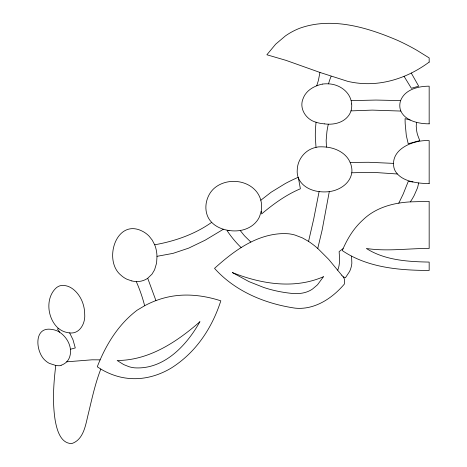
<?xml version="1.0" encoding="UTF-8"?>
<svg xmlns="http://www.w3.org/2000/svg" width="467" height="467" viewBox="0 0 467 467"><rect width="100%" height="100%" fill="white"/><g stroke="black" fill="none" stroke-linecap="round" stroke-linejoin="round"><path stroke-width="0.7" d="M429.167 183.554L429.167 140.631C414.083 139.662 390.523 148.629 393.827 167.098A14.29 14.29 0 0 0 395.637 171.693C400.645 179.293 410.137 181.768 418.683 182.936A83.721 83.721 0 0 0 429.167 183.537M418.683 182.936L417.562 187.752L414.264 195.282A72.122 72.122 0 0 1 412.017 199.269L410.365 201.872C393.243 202.836 375.637 207.582 363.017 219.84A70.774 70.774 0 0 0 356.601 226.454C350.489 233.611 345.948 241.941 342.264 250.563A91.585 91.585 0 0 0 351.581 256.126C375.41 268.385 402.828 270.352 429.167 270.457L429.167 262.08C407.779 261.695 384.878 260.294 366.35 248.473C387.19 251.66 408.234 248.333 429.167 248.473L429.167 201.353L410.365 201.872M322.376 84.101A38.37 38.37 0 0 0 316.737 85.782C312.172 87.58 307.858 90.435 305.12 94.585A18.423 18.423 0 0 0 303.281 98.158C298.647 108.181 305.897 119.61 316.036 122.214L315.494 128.548A120.433 120.433 0 0 0 315.318 136.778L316.013 147.379C305.43 149.458 297.491 159.212 297.245 169.947A17.758 17.758 0 0 0 298.144 177.337C301.273 185.936 310.45 190.594 319.101 191.593L313.742 218.86L308.553 241.386A80.365 80.365 0 0 1 317.741 248.462M61.136 365.241A14.401 14.401 0 0 0 66.688 361.849A13.058 13.058 0 0 0 68.982 358.603C73.576 348.779 67.505 336.853 58.754 331.675A18.662 18.662 0 0 0 52.181 329.509C33.029 325.785 35.556 352.567 45.521 360.717A18.849 18.849 0 0 0 49.414 363.408L55.766 365.451C53.588 383.46 52.322 401.818 55.1 419.833C56.723 429.021 60.109 443.317 71.614 443.609C84.153 439.593 85.671 423.954 88.514 413.038C92.057 398.234 95.291 383.279 100.814 369.058L97.264 366.782C104.369 348.592 114.24 331.173 128.46 317.601A102.67 102.67 0 0 1 137.053 310.246L144.618 305.751A93.126 93.126 0 0 1 155.943 300.59M429.167 62.105L429.167 57.914L417.025 50.378A226.991 226.991 0 0 0 397.68 40.413C367.476 27.489 332.037 16.654 299.732 28.242A67.306 67.306 0 0 0 285.413 35.912L275.658 44.19L266.879 54.773L285.991 60.354L319.948 72.443L318.389 80.441L316.743 85.788M316.013 147.379L318.185 146.912A47.552 47.552 0 0 1 326.451 147.111C336.088 148.138 346.17 153.118 350.139 162.428A22.264 22.264 0 0 1 351.686 167.851A16.59 16.59 0 0 1 351.774 172.802C350.151 183.549 339.421 190.349 329.293 191.604A38.679 38.679 0 0 1 319.101 191.563M329.293 191.604L322.16 229.968L317.758 248.438L328.704 259.383L341.762 275.203M261.216 211.323L259.512 216.706A22.434 22.434 0 0 1 256.634 221.376C252.612 226.413 246.518 229.49 240.213 230.5A35.918 35.918 0 0 1 230.237 230.645L229.058 230.511A39.783 39.783 0 0 1 223.395 229.244C218.258 227.668 213.355 224.837 210.08 220.494A20.32 20.32 0 0 1 207.179 215.159C204.575 207.844 205.988 199.438 210.168 192.994A24.237 24.237 0 0 1 214.4 188.137C226.495 177.804 247.393 179.381 257.043 192.334A23.741 23.741 0 0 1 260.82 200.232A25.142 25.142 0 0 1 261.193 211.317L261.648 213.921C273.434 203.991 286.096 194.786 300.386 188.791L298.436 178.055M337.734 270.148C340.186 264.258 339.515 257.802 339.124 251.614L343.117 248.619M398.783 203.163L403.219 193.998L408.228 181.465L412.951 181.937M260.82 200.232L271.204 192.176L285.355 183.513A161.296 161.296 0 0 1 298.162 177.332M58.387 328.365C47.237 318.593 44.925 297.835 56.525 287.602A13.578 13.578 0 0 1 60.068 285.751C70.984 283.498 80.079 294.292 83.033 303.813A34.716 34.716 0 0 1 84.702 314.431C85.467 323.193 79.775 334.226 69.659 332.907A20.244 20.244 0 0 1 58.404 328.342L57.482 329.089A26.882 26.882 0 0 1 59.624 332.177M211.674 222.362C194.792 234.3 174.909 241.211 154.665 244.79L152.254 240.143L149.096 236.156A25.177 25.177 0 0 0 142.324 231.183C116.178 217.861 102.892 260.598 120.994 275.238A23.502 23.502 0 0 0 127.012 279.278L131.817 280.93M308.553 241.386L302.388 237.896L295.033 235.07A40.985 40.985 0 0 0 288.869 233.809A62.508 62.508 0 0 0 279.138 233.798C253.85 235.952 232.694 251.947 214.534 268.362C235.099 291.373 265.098 303.737 295.15 308.15C314.536 310.111 332.335 298.308 344.36 284.07L344.646 280.031A6.415 6.415 0 0 0 344.284 278.77L343.117 276.768A18.919 18.919 0 0 0 341.756 275.203M223.401 229.239L205.124 240.207L188.691 248.123L173.018 253.371L157.005 256.325L156.597 263.038L154.606 269.763L152.008 274.141L147.712 278.262L155.943 300.596L159.586 299.318A85.893 85.893 0 0 1 174.646 295.862C190.162 293.743 205.994 296.031 220.815 300.824C213.775 322.849 201.563 343.572 183.893 358.714A107.141 107.141 0 0 1 171.605 367.833C160.887 374.347 148.57 378.422 135.979 378.684A63.389 63.389 0 0 1 122.482 377.511C114.835 375.976 107.503 373.051 100.814 369.058M429.161 62.093A119.015 119.015 0 0 1 411.275 73.074C398.059 79.583 383.5 83.535 368.726 83.681A87.405 87.405 0 0 1 347.693 81.34L319.948 72.443M61.148 365.264L59.572 365.737A24.914 24.914 0 0 1 55.766 365.457M70.447 349.258L75.28 347.938L72.98 339.731L69.659 332.907M229.058 230.511L227.096 230.675A104.795 104.795 0 0 0 241.141 247.592M324.466 123.878C333.315 125.103 343.478 122.961 348.849 115.279A16.514 16.514 0 0 0 350.962 110.889L372.31 110.107L400.855 111.058C402.595 115.162 406.249 118.116 410.172 120.031A34.301 34.301 0 0 0 416.488 122.319M351.768 172.802L365.328 172.405A266.044 266.044 0 0 1 376.151 172.551L397.353 173.993M322.376 84.095A32.34 32.34 0 0 1 328.552 83.85C338.482 84.247 348.604 90.639 351.12 100.627L375.894 100.061L400.622 100.586C404.918 89.43 418.385 86.173 429.167 86.185L429.167 123.878M350.139 162.428L368.697 162.271L393.529 163.38M66.664 361.826L92.017 359.812L100.131 359.853M410.172 120.031L405.087 118.641A125.553 125.553 0 0 0 405.198 123.924L406.313 135.541L408.228 143.772L419.745 140.631L417.486 134.595A38.422 38.422 0 0 1 416.675 130.853L416.22 126.183L416.482 122.336A50.109 50.109 0 0 0 429.167 123.825M343.117 276.768L345.405 277.789L349.596 271.485A24.967 24.967 0 0 0 351.855 263.236L351.581 256.132M250.867 242.081L244.475 235.8L240.213 230.5M411.269 73.062L418.695 86.185L411.369 88.281L404.066 76.319M326.451 147.123L326.164 140.345L326.935 131.554A88.52 88.52 0 0 1 328.33 124.187M136.265 281.578A151.092 151.092 0 0 1 144.647 305.745M147.735 278.297A18.756 18.756 0 0 1 136.288 281.548A21.599 21.599 0 0 1 131.817 280.924M154.705 244.772A33.274 33.274 0 0 1 156.965 256.325M324.466 123.854A33.612 33.612 0 0 1 316.031 122.231M351.12 100.627A20.075 20.075 0 0 1 351.686 103.983M351.669 103.983A18.499 18.499 0 0 1 350.991 110.895M328.54 83.85A54.966 54.966 0 0 1 331.126 76.308M400.598 100.58A16.047 16.047 0 0 0 399.869 107.124A13.52 13.52 0 0 0 400.849 111.058M199.876 321.763C186.66 345.422 164.005 369.736 134.601 367.833A30.968 30.968 0 0 1 128.927 366.677L123.673 364.575L117.159 360.501C148.915 360.448 176.835 341.949 199.876 321.763M323.421 276.738L317.496 284.806L312.423 289.108A25.901 25.901 0 0 1 306.714 291.963C300.911 294.035 294.613 293.848 288.588 293.025A128.968 128.968 0 0 1 263.767 287.485L248.987 281.624L232.333 272.553C261.024 283.959 294.163 289.47 323.421 276.738"/></g></svg>
